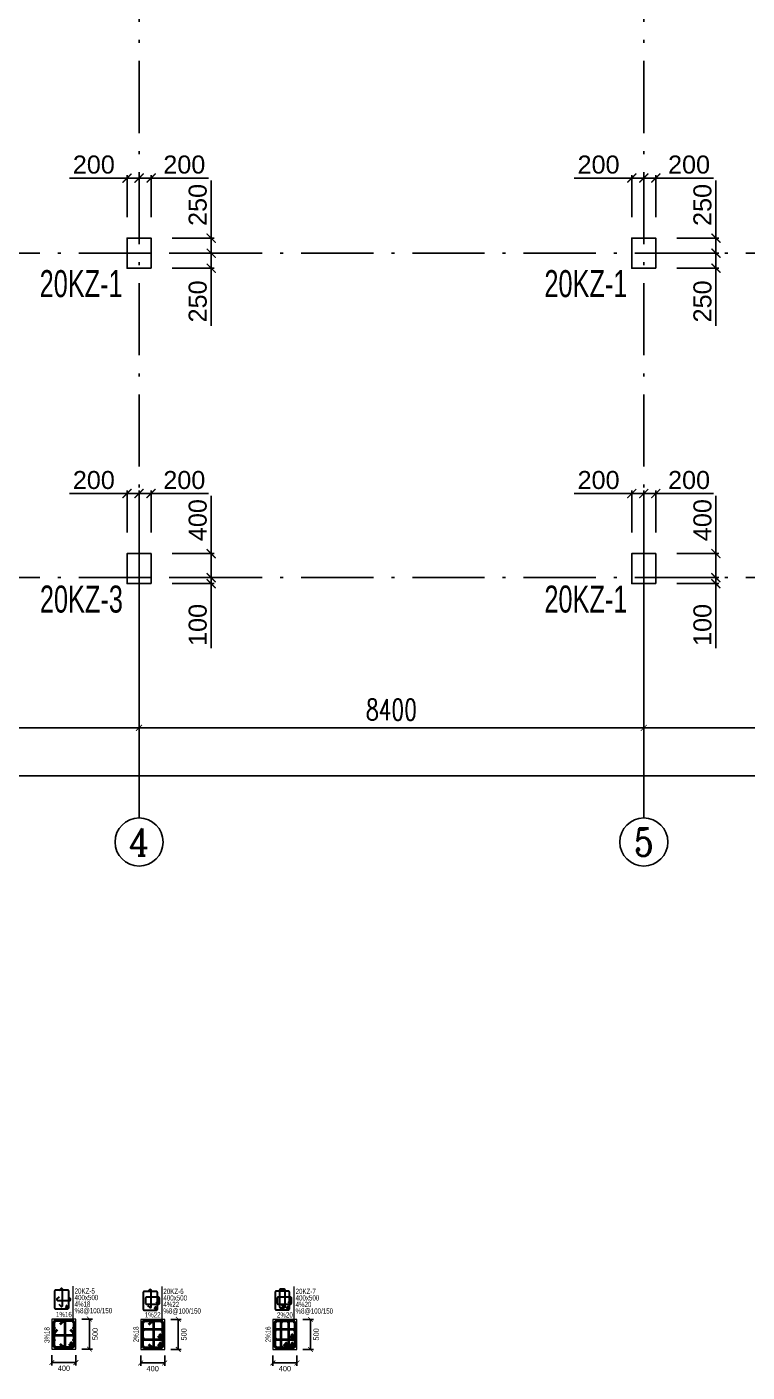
# Model space of a CAD drawing. Header units: millimetres. Extents: x -3831 to 465700, y 39900 to 106100.
# Drawn here: x 418133 to 430119, y 58378 to 80766 of the extents above; entities that cross this region are included whole.
import ezdxf
from ezdxf.enums import TextEntityAlignment as Align

# ---------------------------------------------------------------- set-up
doc = ezdxf.new("R2010")
doc.units = ezdxf.units.MM
doc.linetypes.add('线型2', pattern=[1850, 1200, -300, 50, -300])
for name, color, linetype in [('AXIS', 3, 'Continuous'), ('AXIS_TEXT', 7, 'Continuous'), ('column_dim', 90, 'Continuous'), ('column_xxxx', 60, 'Continuous'), ('DOTE', 10, '线型2'), ('master_dim_horizontal', 80, 'Continuous'), ('master_dim_vertical', 200, 'Continuous')]:
    doc.layers.add(name, color=color, linetype=linetype)
for name, color, linetype, lineweight in [('S_Cl', 2, 'Continuous', 25), ('S_ColumFocus', 2, 'Continuous', 9), ('S_ColumLocal', 7, 'Continuous', 9), ('S_PColumHoopBar', 14, 'Continuous', 35), ('S_PColumMainBar', 14, 'Continuous', 35), ('S_PColumSect', 2, 'Continuous', 15), ('StirrupFig_x', 30, 'Continuous', 30)]:
    doc.layers.add(name, color=color, linetype=linetype, lineweight=lineweight)
doc.styles.add('_TCH_AXIS', font='COMPLEX', dxfattribs={"bigfont": 'GBCBIG'})
doc.styles.add('_TCH_DIM_T3', font='SIMPLEX', dxfattribs={"width": 0.705882, "bigfont": 'GBCBIG'})
doc.styles.add('COMPLEX', font='COMPLEX')
doc.styles.get("Standard").update_dxf_attribs({"font": 'arial.ttf'})
doc.styles.add('xxxx', font='RIF.ttf')
doc.dimstyles.new('_TCH_ARCH&&100', dxfattribs={"dimtxt": 297.5, "dimasz": 100, "dimexe": 250, "dimexo": 300, "dimgap": 126.25, "dimtad": 1, "dimdec": 0, "dimzin": 0, "dimdsep": 46, "dimtxsty": '_TCH_DIM_T3', "dimblk": 'ARCHTICK', "dimcen": 0.09, "dimclrt": 7, "dimazin": 2, "dimtfac": 1, "dimtdec": 0, "dimtix": 1, "dimtmove": 2, "dimatfit": 3, "dimfxl": 100, "dimtolj": 1, "dimtzin": 0, "dimarcsym": 0})
doc.dimstyles.new('Annotative', dxfattribs={"dimtxt": 0.18, "dimasz": 0.18, "dimexe": 0.18, "dimexo": 0.0625, "dimgap": 0.09, "dimtad": 0, "dimtih": 1, "dimtoh": 1, "dimdec": 4, "dimzin": 0, "dimdsep": 46, "dimtxsty": 'Standard', "dimcen": 0.09, "dimadec": 0, "dimazin": 0, "dimtfac": 1, "dimtdec": 4, "dimtofl": 0, "dimtmove": 0, "dimatfit": 3, "dimfxl": 1, "dimtolj": 1, "dimtzin": 0, "dimarcsym": 0})
doc.dimstyles.new('ISO-25', dxfattribs={"dimtxt": 2.5, "dimasz": 2.5, "dimexe": 1.25, "dimexo": 0.625, "dimtad": 1, "dimtxsty": 'Standard', "dimcen": 2.5, "dimadec": 0, "dimazin": 0, "dimtfac": 1, "dimtmove": 0, "dimatfit": 3, "dimfxl": 1, "dimarcsym": 0})

# ---------------------------------------------------------------- blocks, each defined once
blk = doc.blocks.new('_ArchTick')
at = {"color": 0, "linetype": 'ByBlock', "const_width": 0.15}
blk.add_lwpolyline([(-0.5, -0.5), (0.5, 0.5)], dxfattribs=at)
blk = doc.blocks.new('*D881')
at = {"layer": 'Defpoints', "color": 0, "transparency": 16777216}
for p in [(418799, 59261), (419174, 59261), (418799, 58761)]:
    blk.add_point(p, dxfattribs=at)
at = {"layer": 'master_dim_vertical', "color": 0, "lineweight": -2, "transparency": 16777216}
for p, q in [((419049, 59261), (419224, 59261)), ((419174, 58761), (419174, 59261)), ((419049, 58761), (419224, 58761))]:
    blk.add_line(p, q, dxfattribs=at)
at = {"layer": 'master_dim_vertical', "color": 0, "lineweight": -2, "transparency": 16777216, "xscale": 80, "yscale": 80, "zscale": 80}
for p, rotation in [((419174, 59261), 90), ((419174, 58761), 270)]:
    blk.add_blockref('_ArchTick', p, dxfattribs=dict(at, rotation=rotation))
at = {"layer": 'master_dim_vertical', "color": 0, "transparency": 16777216, "insert": (419269, 59011), "char_height": 88, "attachment_point": 5, "rotation": 90}
blk.add_mtext('\\A1;500', dxfattribs=at)
blk = doc.blocks.new('*D882')
at = {"layer": 'Defpoints', "color": 0, "transparency": 16777216}
for p in [(418549, 58911), (418949, 58911), (418949, 58536)]:
    blk.add_point(p, dxfattribs=at)
at = {"layer": 'master_dim_horizontal', "color": 0, "lineweight": -2, "transparency": 16777216}
for p, q in [((418549, 58661), (418549, 58486)), ((418949, 58661), (418949, 58486)), ((418549, 58536), (418949, 58536))]:
    blk.add_line(p, q, dxfattribs=at)
at = {"layer": 'master_dim_horizontal', "color": 0, "lineweight": -2, "transparency": 16777216, "xscale": 80, "yscale": 80, "zscale": 80, "rotation": 180}
blk.add_blockref('_ArchTick', (418549, 58536), dxfattribs=at)
at = {"layer": 'master_dim_horizontal', "color": 0, "lineweight": -2, "transparency": 16777216, "xscale": 80, "yscale": 80, "zscale": 80}
blk.add_blockref('_ArchTick', (418949, 58536), dxfattribs=at)
at = {"layer": 'master_dim_horizontal', "color": 0, "transparency": 16777216, "insert": (418749, 58441), "char_height": 88, "attachment_point": 5}
blk.add_mtext('\\A1;400', dxfattribs=at)
blk = doc.blocks.new('*D883')
at = {"layer": 'Defpoints', "color": 0, "transparency": 16777216}
for p in [(420277, 59255), (420652, 59255), (420277, 58755)]:
    blk.add_point(p, dxfattribs=at)
at = {"layer": 'master_dim_vertical', "color": 0, "lineweight": -2, "transparency": 16777216}
for p, q in [((420527, 59255), (420702, 59255)), ((420652, 58755), (420652, 59255)), ((420527, 58755), (420702, 58755))]:
    blk.add_line(p, q, dxfattribs=at)
at = {"layer": 'master_dim_vertical', "color": 0, "lineweight": -2, "transparency": 16777216, "xscale": 80, "yscale": 80, "zscale": 80}
for p, rotation in [((420652, 59255), 90), ((420652, 58755), 270)]:
    blk.add_blockref('_ArchTick', p, dxfattribs=dict(at, rotation=rotation))
at = {"layer": 'master_dim_vertical', "color": 0, "transparency": 16777216, "insert": (420747, 59005), "char_height": 88, "attachment_point": 5, "rotation": 90}
blk.add_mtext('\\A1;500', dxfattribs=at)
blk = doc.blocks.new('*D884')
at = {"layer": 'Defpoints', "color": 0, "transparency": 16777216}
for p in [(420027, 58905), (420427, 58905), (420427, 58530)]:
    blk.add_point(p, dxfattribs=at)
at = {"layer": 'master_dim_horizontal', "color": 0, "lineweight": -2, "transparency": 16777216}
for p, q in [((420027, 58655), (420027, 58480)), ((420027, 58530), (420427, 58530)), ((420427, 58655), (420427, 58480))]:
    blk.add_line(p, q, dxfattribs=at)
at = {"layer": 'master_dim_horizontal', "color": 0, "lineweight": -2, "transparency": 16777216, "xscale": 80, "yscale": 80, "zscale": 80, "rotation": 180}
blk.add_blockref('_ArchTick', (420027, 58530), dxfattribs=at)
at = {"layer": 'master_dim_horizontal', "color": 0, "lineweight": -2, "transparency": 16777216, "xscale": 80, "yscale": 80, "zscale": 80}
blk.add_blockref('_ArchTick', (420427, 58530), dxfattribs=at)
at = {"layer": 'master_dim_horizontal', "color": 0, "transparency": 16777216, "insert": (420227, 58435), "char_height": 88, "attachment_point": 5}
blk.add_mtext('\\A1;400', dxfattribs=at)
blk = doc.blocks.new('*D885')
at = {"layer": 'Defpoints', "color": 0, "transparency": 16777216}
for p in [(422477, 59255), (422852, 59255), (422477, 58755)]:
    blk.add_point(p, dxfattribs=at)
at = {"layer": 'master_dim_vertical', "color": 0, "lineweight": -2, "transparency": 16777216}
for p, q in [((422727, 59255), (422902, 59255)), ((422852, 58755), (422852, 59255)), ((422727, 58755), (422902, 58755))]:
    blk.add_line(p, q, dxfattribs=at)
at = {"layer": 'master_dim_vertical', "color": 0, "lineweight": -2, "transparency": 16777216, "xscale": 80, "yscale": 80, "zscale": 80}
for p, rotation in [((422852, 59255), 90), ((422852, 58755), 270)]:
    blk.add_blockref('_ArchTick', p, dxfattribs=dict(at, rotation=rotation))
at = {"layer": 'master_dim_vertical', "color": 0, "transparency": 16777216, "insert": (422947, 59005), "char_height": 88, "attachment_point": 5, "rotation": 90}
blk.add_mtext('\\A1;500', dxfattribs=at)
blk = doc.blocks.new('*D886')
at = {"layer": 'Defpoints', "color": 0, "transparency": 16777216}
for p in [(422227, 58905), (422627, 58905), (422627, 58530)]:
    blk.add_point(p, dxfattribs=at)
at = {"layer": 'master_dim_horizontal', "color": 0, "lineweight": -2, "transparency": 16777216}
for p, q in [((422227, 58655), (422227, 58480)), ((422227, 58530), (422627, 58530)), ((422627, 58655), (422627, 58480))]:
    blk.add_line(p, q, dxfattribs=at)
at = {"layer": 'master_dim_horizontal', "color": 0, "lineweight": -2, "transparency": 16777216, "xscale": 80, "yscale": 80, "zscale": 80, "rotation": 180}
blk.add_blockref('_ArchTick', (422227, 58530), dxfattribs=at)
at = {"layer": 'master_dim_horizontal', "color": 0, "lineweight": -2, "transparency": 16777216, "xscale": 80, "yscale": 80, "zscale": 80}
blk.add_blockref('_ArchTick', (422627, 58530), dxfattribs=at)
at = {"layer": 'master_dim_horizontal', "color": 0, "transparency": 16777216, "insert": (422427, 58435), "char_height": 88, "attachment_point": 5}
blk.add_mtext('\\A1;400', dxfattribs=at)
blk = doc.blocks.new('*D480')
at = {"layer": 'AXIS', "color": 0, "lineweight": -2, "transparency": 16777216}
for p, q in [((411600, 71300), (411600, 68850)), ((420000, 71300), (420000, 68850)), ((411600, 69100), (420000, 69100))]:
    blk.add_line(p, q, dxfattribs=at)
at = {"layer": 'Defpoints', "color": 0, "transparency": 16777216}
for p in [(411600, 71600), (420000, 71600), (420000, 69100)]:
    blk.add_point(p, dxfattribs=at)
at = {"layer": 'AXIS', "color": 0, "lineweight": -2, "transparency": 16777216, "xscale": 100, "yscale": 100, "zscale": 100, "rotation": 180}
blk.add_blockref('_ArchTick', (411600, 69100), dxfattribs=at)
at = {"layer": 'AXIS', "color": 0, "lineweight": -2, "transparency": 16777216, "xscale": 100, "yscale": 100, "zscale": 100}
blk.add_blockref('_ArchTick', (420000, 69100), dxfattribs=at)
at = {"layer": 'AXIS', "color": 7, "transparency": 16777216, "insert": (415800, 69401.25), "char_height": 350, "attachment_point": 5, "style": '_TCH_DIM_T3'}
blk.add_mtext('\\A1;8400', dxfattribs=at)
blk = doc.blocks.new('*D481')
at = {"layer": 'AXIS', "color": 0, "lineweight": -2, "transparency": 16777216}
for p, q in [((420000, 71300), (420000, 68850)), ((428400, 71300), (428400, 68850)), ((420000, 69100), (428400, 69100))]:
    blk.add_line(p, q, dxfattribs=at)
at = {"layer": 'Defpoints', "color": 0, "transparency": 16777216}
for p in [(420000, 71600), (428400, 71600), (428400, 69100)]:
    blk.add_point(p, dxfattribs=at)
at = {"layer": 'AXIS', "color": 0, "lineweight": -2, "transparency": 16777216, "xscale": 100, "yscale": 100, "zscale": 100, "rotation": 180}
blk.add_blockref('_ArchTick', (420000, 69100), dxfattribs=at)
at = {"layer": 'AXIS', "color": 0, "lineweight": -2, "transparency": 16777216, "xscale": 100, "yscale": 100, "zscale": 100}
blk.add_blockref('_ArchTick', (428400, 69100), dxfattribs=at)
at = {"layer": 'AXIS', "color": 7, "transparency": 16777216, "insert": (424200, 69401.25), "char_height": 350, "attachment_point": 5, "style": '_TCH_DIM_T3'}
blk.add_mtext('\\A1;8400', dxfattribs=at)
blk = doc.blocks.new('*D482')
at = {"layer": 'AXIS', "color": 0, "lineweight": -2, "transparency": 16777216}
for p, q in [((428400, 71300), (428400, 68850)), ((434000, 71300), (434000, 68850)), ((428400, 69100), (434000, 69100))]:
    blk.add_line(p, q, dxfattribs=at)
at = {"layer": 'Defpoints', "color": 0, "transparency": 16777216}
for p in [(428400, 71600), (434000, 71600), (434000, 69100)]:
    blk.add_point(p, dxfattribs=at)
at = {"layer": 'AXIS', "color": 0, "lineweight": -2, "transparency": 16777216, "xscale": 100, "yscale": 100, "zscale": 100, "rotation": 180}
blk.add_blockref('_ArchTick', (428400, 69100), dxfattribs=at)
at = {"layer": 'AXIS', "color": 0, "lineweight": -2, "transparency": 16777216, "xscale": 100, "yscale": 100, "zscale": 100}
blk.add_blockref('_ArchTick', (434000, 69100), dxfattribs=at)
at = {"layer": 'AXIS', "color": 7, "transparency": 16777216, "insert": (431200, 69401.25), "char_height": 350, "attachment_point": 5, "style": '_TCH_DIM_T3'}
blk.add_mtext('\\A1;5600', dxfattribs=at)
blk = doc.blocks.new('*D490')
at = {"layer": 'AXIS', "color": 0, "lineweight": -2, "transparency": 16777216}
for p, q in [((411600, 71300), (411600, 68050)), ((460900, 71300), (460900, 68050)), ((411600, 68300), (460900, 68300))]:
    blk.add_line(p, q, dxfattribs=at)
at = {"layer": 'Defpoints', "color": 0, "transparency": 16777216}
for p in [(411600, 71600), (460900, 71600), (460900, 68300)]:
    blk.add_point(p, dxfattribs=at)
at = {"layer": 'AXIS', "color": 0, "lineweight": -2, "transparency": 16777216, "xscale": 100, "yscale": 100, "zscale": 100, "rotation": 180}
blk.add_blockref('_ArchTick', (411600, 68300), dxfattribs=at)
at = {"layer": 'AXIS', "color": 0, "lineweight": -2, "transparency": 16777216, "xscale": 100, "yscale": 100, "zscale": 100}
blk.add_blockref('_ArchTick', (460900, 68300), dxfattribs=at)
at = {"layer": 'AXIS', "color": 7, "transparency": 16777216, "insert": (436250, 68601.25), "char_height": 350, "attachment_point": 5, "style": '_TCH_DIM_T3'}
blk.add_mtext('\\A1;49300', dxfattribs=at)
blk = doc.blocks.new('_AXISO')
blk.add_circle((0, 0), 0.5)
at = {"layer": 'AXIS_TEXT', "style": 'COMPLEX', "width": 1.041667}
blk.add_attdef('A', text='', height=0.56, dxfattribs=at).set_placement((-0.25, -0.28), (0.25, -0.28), align=Align.FIT)
blk = doc.blocks.new('*D2256')
at = {"layer": 'column_dim', "color": 0, "lineweight": -2, "transparency": 16777216}
for p, q in [((428950, 77000), (429650, 77000)), ((429600, 77000), (429600, 76750)), ((428950, 76750), (429650, 76750)), ((429600, 76750), (429600, 75793))]:
    blk.add_line(p, q, dxfattribs=at)
at = {"layer": 'Defpoints', "color": 0, "transparency": 16777216}
for p in [(428600, 77000), (429600, 77000), (428600, 76750)]:
    blk.add_point(p, dxfattribs=at)
at = {"layer": 'column_dim', "color": 0, "lineweight": -2, "transparency": 16777216, "xscale": 150, "yscale": 150, "zscale": 150}
for p, rotation in [((429600, 77000), 90), ((429600, 76750), 270)]:
    blk.add_blockref('_ArchTick', p, dxfattribs=dict(at, rotation=rotation))
at = {"layer": 'column_dim', "color": 7, "transparency": 16777216, "insert": (429377, 76197), "char_height": 300, "attachment_point": 5, "rotation": 90}
blk.add_mtext('250', dxfattribs=at)
blk = doc.blocks.new('*D2257')
at = {"layer": 'column_dim', "color": 0, "lineweight": -2, "transparency": 16777216}
for p, q in [((429600, 77250), (429600, 78207)), ((428950, 77250), (429650, 77250)), ((429600, 77000), (429600, 77250)), ((428950, 77000), (429650, 77000))]:
    blk.add_line(p, q, dxfattribs=at)
at = {"layer": 'Defpoints', "color": 0, "transparency": 16777216}
for p in [(428600, 77250), (428600, 77000), (429600, 77000)]:
    blk.add_point(p, dxfattribs=at)
at = {"layer": 'column_dim', "color": 0, "lineweight": -2, "transparency": 16777216, "xscale": 150, "yscale": 150, "zscale": 150}
for p, rotation in [((429600, 77250), 90), ((429600, 77000), 270)]:
    blk.add_blockref('_ArchTick', p, dxfattribs=dict(at, rotation=rotation))
at = {"layer": 'column_dim', "color": 7, "transparency": 16777216, "insert": (429377, 77803), "char_height": 300, "attachment_point": 5, "rotation": 90}
blk.add_mtext('250', dxfattribs=at)
blk = doc.blocks.new('*D2258')
at = {"layer": 'column_dim', "color": 0, "lineweight": -2, "transparency": 16777216}
for p, q in [((428400, 77600), (428400, 78300)), ((428400, 78250), (428600, 78250)), ((428600, 77600), (428600, 78300)), ((428600, 78250), (429557, 78250))]:
    blk.add_line(p, q, dxfattribs=at)
at = {"layer": 'Defpoints', "color": 0, "transparency": 16777216}
for p in [(428400, 78250), (428400, 77250), (428600, 77250)]:
    blk.add_point(p, dxfattribs=at)
at = {"layer": 'column_dim', "color": 0, "lineweight": -2, "transparency": 16777216, "xscale": 150, "yscale": 150, "zscale": 150, "rotation": 180}
blk.add_blockref('_ArchTick', (428400, 78250), dxfattribs=at)
at = {"layer": 'column_dim', "color": 0, "lineweight": -2, "transparency": 16777216, "xscale": 150, "yscale": 150, "zscale": 150}
blk.add_blockref('_ArchTick', (428600, 78250), dxfattribs=at)
at = {"layer": 'column_dim', "color": 7, "transparency": 16777216, "insert": (429153, 78473), "char_height": 300, "attachment_point": 5}
blk.add_mtext('200', dxfattribs=at)
blk = doc.blocks.new('*D2259')
at = {"layer": 'column_dim', "color": 0, "lineweight": -2, "transparency": 16777216}
for p, q in [((428200, 78250), (427243, 78250)), ((428200, 77600), (428200, 78300)), ((428400, 78250), (428200, 78250)), ((428400, 77600), (428400, 78300))]:
    blk.add_line(p, q, dxfattribs=at)
at = {"layer": 'Defpoints', "color": 0, "transparency": 16777216}
for p in [(428400, 78250), (428200, 77250), (428400, 77250)]:
    blk.add_point(p, dxfattribs=at)
at = {"layer": 'column_dim', "color": 0, "lineweight": -2, "transparency": 16777216, "xscale": 150, "yscale": 150, "zscale": 150, "rotation": 180}
blk.add_blockref('_ArchTick', (428200, 78250), dxfattribs=at)
at = {"layer": 'column_dim', "color": 0, "lineweight": -2, "transparency": 16777216, "xscale": 150, "yscale": 150, "zscale": 150}
blk.add_blockref('_ArchTick', (428400, 78250), dxfattribs=at)
at = {"layer": 'column_dim', "color": 7, "transparency": 16777216, "insert": (427647, 78473), "char_height": 300, "attachment_point": 5}
blk.add_mtext('200', dxfattribs=at)
blk = doc.blocks.new('*D2260')
at = {"layer": 'column_dim', "color": 0, "lineweight": -2, "transparency": 16777216}
for p, q in [((429600, 71600), (429600, 71750)), ((428950, 71600), (429650, 71600)), ((428950, 71500), (429650, 71500)), ((429600, 71600), (429600, 71500)), ((429600, 71500), (429600, 70426))]:
    blk.add_line(p, q, dxfattribs=at)
at = {"layer": 'Defpoints', "color": 0, "transparency": 16777216}
for p in [(428600, 71600), (428600, 71500), (429600, 71600)]:
    blk.add_point(p, dxfattribs=at)
at = {"layer": 'column_dim', "color": 0, "lineweight": -2, "transparency": 16777216, "xscale": 150, "yscale": 150, "zscale": 150}
for p, rotation in [((429600, 71600), 270), ((429600, 71500), 90)]:
    blk.add_blockref('_ArchTick', p, dxfattribs=dict(at, rotation=rotation))
at = {"layer": 'column_dim', "color": 7, "transparency": 16777216, "insert": (429377, 70813), "char_height": 300, "attachment_point": 5, "rotation": 90}
blk.add_mtext('100', dxfattribs=at)
blk = doc.blocks.new('*D2261')
at = {"layer": 'column_dim', "color": 0, "lineweight": -2, "transparency": 16777216}
for p, q in [((429600, 72000), (429600, 72964)), ((428950, 72000), (429650, 72000)), ((429600, 71600), (429600, 72000)), ((428950, 71600), (429650, 71600))]:
    blk.add_line(p, q, dxfattribs=at)
at = {"layer": 'Defpoints', "color": 0, "transparency": 16777216}
for p in [(428600, 72000), (428600, 71600), (429600, 71600)]:
    blk.add_point(p, dxfattribs=at)
at = {"layer": 'column_dim', "color": 0, "lineweight": -2, "transparency": 16777216, "xscale": 150, "yscale": 150, "zscale": 150}
for p, rotation in [((429600, 72000), 90), ((429600, 71600), 270)]:
    blk.add_blockref('_ArchTick', p, dxfattribs=dict(at, rotation=rotation))
at = {"layer": 'column_dim', "color": 7, "transparency": 16777216, "insert": (429377, 72557), "char_height": 300, "attachment_point": 5, "rotation": 90}
blk.add_mtext('400', dxfattribs=at)
blk = doc.blocks.new('*D2262')
at = {"layer": 'column_dim', "color": 0, "lineweight": -2, "transparency": 16777216}
for p, q in [((428400, 72350), (428400, 73050)), ((428400, 73000), (428600, 73000)), ((428600, 72350), (428600, 73050)), ((428600, 73000), (429557, 73000))]:
    blk.add_line(p, q, dxfattribs=at)
at = {"layer": 'Defpoints', "color": 0, "transparency": 16777216}
for p in [(428400, 73000), (428400, 72000), (428600, 72000)]:
    blk.add_point(p, dxfattribs=at)
at = {"layer": 'column_dim', "color": 0, "lineweight": -2, "transparency": 16777216, "xscale": 150, "yscale": 150, "zscale": 150, "rotation": 180}
blk.add_blockref('_ArchTick', (428400, 73000), dxfattribs=at)
at = {"layer": 'column_dim', "color": 0, "lineweight": -2, "transparency": 16777216, "xscale": 150, "yscale": 150, "zscale": 150}
blk.add_blockref('_ArchTick', (428600, 73000), dxfattribs=at)
at = {"layer": 'column_dim', "color": 7, "transparency": 16777216, "insert": (429153, 73223), "char_height": 300, "attachment_point": 5}
blk.add_mtext('200', dxfattribs=at)
blk = doc.blocks.new('*D2263')
at = {"layer": 'column_dim', "color": 0, "lineweight": -2, "transparency": 16777216}
for p, q in [((428200, 73000), (427243, 73000)), ((428200, 72350), (428200, 73050)), ((428400, 73000), (428200, 73000)), ((428400, 72350), (428400, 73050))]:
    blk.add_line(p, q, dxfattribs=at)
at = {"layer": 'Defpoints', "color": 0, "transparency": 16777216}
for p in [(428400, 73000), (428200, 72000), (428400, 72000)]:
    blk.add_point(p, dxfattribs=at)
at = {"layer": 'column_dim', "color": 0, "lineweight": -2, "transparency": 16777216, "xscale": 150, "yscale": 150, "zscale": 150, "rotation": 180}
blk.add_blockref('_ArchTick', (428200, 73000), dxfattribs=at)
at = {"layer": 'column_dim', "color": 0, "lineweight": -2, "transparency": 16777216, "xscale": 150, "yscale": 150, "zscale": 150}
blk.add_blockref('_ArchTick', (428400, 73000), dxfattribs=at)
at = {"layer": 'column_dim', "color": 7, "transparency": 16777216, "insert": (427647, 73223), "char_height": 300, "attachment_point": 5}
blk.add_mtext('200', dxfattribs=at)
blk = doc.blocks.new('*D2280')
at = {"layer": 'column_dim', "color": 0, "lineweight": -2, "transparency": 16777216}
for p, q in [((420550, 77000), (421250, 77000)), ((421200, 77000), (421200, 76750)), ((420550, 76750), (421250, 76750)), ((421200, 76750), (421200, 75793))]:
    blk.add_line(p, q, dxfattribs=at)
at = {"layer": 'Defpoints', "color": 0, "transparency": 16777216}
for p in [(420200, 77000), (421200, 77000), (420200, 76750)]:
    blk.add_point(p, dxfattribs=at)
at = {"layer": 'column_dim', "color": 0, "lineweight": -2, "transparency": 16777216, "xscale": 150, "yscale": 150, "zscale": 150}
for p, rotation in [((421200, 77000), 90), ((421200, 76750), 270)]:
    blk.add_blockref('_ArchTick', p, dxfattribs=dict(at, rotation=rotation))
at = {"layer": 'column_dim', "color": 7, "transparency": 16777216, "insert": (420977, 76197), "char_height": 300, "attachment_point": 5, "rotation": 90}
blk.add_mtext('250', dxfattribs=at)
blk = doc.blocks.new('*D2281')
at = {"layer": 'column_dim', "color": 0, "lineweight": -2, "transparency": 16777216}
for p, q in [((421200, 77250), (421200, 78207)), ((420550, 77250), (421250, 77250)), ((421200, 77000), (421200, 77250)), ((420550, 77000), (421250, 77000))]:
    blk.add_line(p, q, dxfattribs=at)
at = {"layer": 'Defpoints', "color": 0, "transparency": 16777216}
for p in [(420200, 77250), (420200, 77000), (421200, 77000)]:
    blk.add_point(p, dxfattribs=at)
at = {"layer": 'column_dim', "color": 0, "lineweight": -2, "transparency": 16777216, "xscale": 150, "yscale": 150, "zscale": 150}
for p, rotation in [((421200, 77250), 90), ((421200, 77000), 270)]:
    blk.add_blockref('_ArchTick', p, dxfattribs=dict(at, rotation=rotation))
at = {"layer": 'column_dim', "color": 7, "transparency": 16777216, "insert": (420977, 77803), "char_height": 300, "attachment_point": 5, "rotation": 90}
blk.add_mtext('250', dxfattribs=at)
blk = doc.blocks.new('*D2282')
at = {"layer": 'column_dim', "color": 0, "lineweight": -2, "transparency": 16777216}
for p, q in [((420000, 77600), (420000, 78300)), ((420000, 78250), (420200, 78250)), ((420200, 77600), (420200, 78300)), ((420200, 78250), (421157, 78250))]:
    blk.add_line(p, q, dxfattribs=at)
at = {"layer": 'Defpoints', "color": 0, "transparency": 16777216}
for p in [(420000, 78250), (420000, 77250), (420200, 77250)]:
    blk.add_point(p, dxfattribs=at)
at = {"layer": 'column_dim', "color": 0, "lineweight": -2, "transparency": 16777216, "xscale": 150, "yscale": 150, "zscale": 150, "rotation": 180}
blk.add_blockref('_ArchTick', (420000, 78250), dxfattribs=at)
at = {"layer": 'column_dim', "color": 0, "lineweight": -2, "transparency": 16777216, "xscale": 150, "yscale": 150, "zscale": 150}
blk.add_blockref('_ArchTick', (420200, 78250), dxfattribs=at)
at = {"layer": 'column_dim', "color": 7, "transparency": 16777216, "insert": (420753, 78473), "char_height": 300, "attachment_point": 5}
blk.add_mtext('200', dxfattribs=at)
blk = doc.blocks.new('*D2283')
at = {"layer": 'column_dim', "color": 0, "lineweight": -2, "transparency": 16777216}
for p, q in [((419800, 78250), (418843, 78250)), ((419800, 77600), (419800, 78300)), ((420000, 78250), (419800, 78250)), ((420000, 77600), (420000, 78300))]:
    blk.add_line(p, q, dxfattribs=at)
at = {"layer": 'Defpoints', "color": 0, "transparency": 16777216}
for p in [(420000, 78250), (419800, 77250), (420000, 77250)]:
    blk.add_point(p, dxfattribs=at)
at = {"layer": 'column_dim', "color": 0, "lineweight": -2, "transparency": 16777216, "xscale": 150, "yscale": 150, "zscale": 150, "rotation": 180}
blk.add_blockref('_ArchTick', (419800, 78250), dxfattribs=at)
at = {"layer": 'column_dim', "color": 0, "lineweight": -2, "transparency": 16777216, "xscale": 150, "yscale": 150, "zscale": 150}
blk.add_blockref('_ArchTick', (420000, 78250), dxfattribs=at)
at = {"layer": 'column_dim', "color": 7, "transparency": 16777216, "insert": (419247, 78473), "char_height": 300, "attachment_point": 5}
blk.add_mtext('200', dxfattribs=at)
blk = doc.blocks.new('*D2284')
at = {"layer": 'column_dim', "color": 0, "lineweight": -2, "transparency": 16777216}
for p, q in [((421200, 71600), (421200, 71750)), ((420550, 71600), (421250, 71600)), ((420550, 71500), (421250, 71500)), ((421200, 71600), (421200, 71500)), ((421200, 71500), (421200, 70426))]:
    blk.add_line(p, q, dxfattribs=at)
at = {"layer": 'Defpoints', "color": 0, "transparency": 16777216}
for p in [(420200, 71600), (420200, 71500), (421200, 71600)]:
    blk.add_point(p, dxfattribs=at)
at = {"layer": 'column_dim', "color": 0, "lineweight": -2, "transparency": 16777216, "xscale": 150, "yscale": 150, "zscale": 150}
for p, rotation in [((421200, 71600), 270), ((421200, 71500), 90)]:
    blk.add_blockref('_ArchTick', p, dxfattribs=dict(at, rotation=rotation))
at = {"layer": 'column_dim', "color": 7, "transparency": 16777216, "insert": (420977, 70813), "char_height": 300, "attachment_point": 5, "rotation": 90}
blk.add_mtext('100', dxfattribs=at)
blk = doc.blocks.new('*D2285')
at = {"layer": 'column_dim', "color": 0, "lineweight": -2, "transparency": 16777216}
for p, q in [((421200, 72000), (421200, 72964)), ((420550, 72000), (421250, 72000)), ((421200, 71600), (421200, 72000)), ((420550, 71600), (421250, 71600))]:
    blk.add_line(p, q, dxfattribs=at)
at = {"layer": 'Defpoints', "color": 0, "transparency": 16777216}
for p in [(420200, 72000), (420200, 71600), (421200, 71600)]:
    blk.add_point(p, dxfattribs=at)
at = {"layer": 'column_dim', "color": 0, "lineweight": -2, "transparency": 16777216, "xscale": 150, "yscale": 150, "zscale": 150}
for p, rotation in [((421200, 72000), 90), ((421200, 71600), 270)]:
    blk.add_blockref('_ArchTick', p, dxfattribs=dict(at, rotation=rotation))
at = {"layer": 'column_dim', "color": 7, "transparency": 16777216, "insert": (420977, 72557), "char_height": 300, "attachment_point": 5, "rotation": 90}
blk.add_mtext('400', dxfattribs=at)
blk = doc.blocks.new('*D2286')
at = {"layer": 'column_dim', "color": 0, "lineweight": -2, "transparency": 16777216}
for p, q in [((420000, 72350), (420000, 73050)), ((420000, 73000), (420200, 73000)), ((420200, 72350), (420200, 73050)), ((420200, 73000), (421157, 73000))]:
    blk.add_line(p, q, dxfattribs=at)
at = {"layer": 'Defpoints', "color": 0, "transparency": 16777216}
for p in [(420000, 73000), (420000, 72000), (420200, 72000)]:
    blk.add_point(p, dxfattribs=at)
at = {"layer": 'column_dim', "color": 0, "lineweight": -2, "transparency": 16777216, "xscale": 150, "yscale": 150, "zscale": 150, "rotation": 180}
blk.add_blockref('_ArchTick', (420000, 73000), dxfattribs=at)
at = {"layer": 'column_dim', "color": 0, "lineweight": -2, "transparency": 16777216, "xscale": 150, "yscale": 150, "zscale": 150}
blk.add_blockref('_ArchTick', (420200, 73000), dxfattribs=at)
at = {"layer": 'column_dim', "color": 7, "transparency": 16777216, "insert": (420753, 73223), "char_height": 300, "attachment_point": 5}
blk.add_mtext('200', dxfattribs=at)
blk = doc.blocks.new('*D2287')
at = {"layer": 'column_dim', "color": 0, "lineweight": -2, "transparency": 16777216}
for p, q in [((419800, 73000), (418843, 73000)), ((419800, 72350), (419800, 73050)), ((420000, 73000), (419800, 73000)), ((420000, 72350), (420000, 73050))]:
    blk.add_line(p, q, dxfattribs=at)
at = {"layer": 'Defpoints', "color": 0, "transparency": 16777216}
for p in [(420000, 73000), (419800, 72000), (420000, 72000)]:
    blk.add_point(p, dxfattribs=at)
at = {"layer": 'column_dim', "color": 0, "lineweight": -2, "transparency": 16777216, "xscale": 150, "yscale": 150, "zscale": 150, "rotation": 180}
blk.add_blockref('_ArchTick', (419800, 73000), dxfattribs=at)
at = {"layer": 'column_dim', "color": 0, "lineweight": -2, "transparency": 16777216, "xscale": 150, "yscale": 150, "zscale": 150}
blk.add_blockref('_ArchTick', (420000, 73000), dxfattribs=at)
at = {"layer": 'column_dim', "color": 7, "transparency": 16777216, "insert": (419247, 73223), "char_height": 300, "attachment_point": 5}
blk.add_mtext('200', dxfattribs=at)

msp = doc.modelspace()

# ---------------------------------------------------------------- linework, layer by layer
at = {"layer": 'AXIS'}
for p, q in [((420000, 71600), (420000, 67600)), ((428400, 71600), (428400, 67600))]:
    msp.add_line(p, q, dxfattribs=at)
at = {"layer": 'DOTE'}
for p, q in [((420000, 71600), (420000, 101300)), ((428400, 71600), (428400, 101300)), ((411600, 77000), (460900, 77000)), ((411600, 71600), (460900, 71600))]:
    msp.add_line(p, q, dxfattribs=at)
at = {"layer": 'S_Cl'}
for points in [[(420200, 76750), (420200, 77250), (419800, 77250), (419800, 76750)], [(428600, 76750), (428600, 77250), (428200, 77250), (428200, 76750)], [(420200, 71500), (420200, 72000), (419800, 72000), (419800, 71500)], [(428600, 71500), (428600, 72000), (428200, 72000), (428200, 71500)]]:
    msp.add_lwpolyline(points, close=True, dxfattribs=at)
at = {"layer": 'S_ColumFocus'}
for p, q in [((418905.49259, 59261.20844), (418905.49259, 59806.80843)), ((420383.02723, 59255.26452), (420383.02723, 59800.86451)), ((422583.02723, 59255.26452), (422583.02723, 59800.86451))]:
    msp.add_line(p, q, dxfattribs=at)
at = {"layer": 'S_PColumHoopBar'}
for points in [[(418832.06778, 58850.0993), (418885.10001, 58797.06628, 0.3224274208), (418919.24259, 58811.20843), (418919.24259, 59211.20843, 0.2042195711), (418899.24259, 59231.20843), (418599.24259, 59231.20843, 0.2042196195), (418579.24259, 59211.20843), (418579.24259, 58811.20843, 0.2042195711), (418599.24259, 58791.20843), (418899.24259, 58791.20843, 0.3224293012), (418913.38517, 58825.35058), (418860.35196, 58878.38357)], [(418682.06778, 58850.0993), (418735.10001, 58797.06628, 0.3224274208), (418769.24259, 58811.20843), (418769.24259, 59211.20843, 0.3224274683), (418735.10001, 59225.35056), (418682.06778, 59172.31754)], [(420309.60145, 58844.15537), (420362.63465, 58791.12235, 0.3224274208), (420396.77723, 58805.26451), (420396.77723, 59205.26451, 0.2042195711), (420376.77723, 59225.26451), (420076.77723, 59225.26451, 0.2042196195), (420056.77723, 59205.26451), (420056.77723, 58805.26451, 0.2042195711), (420076.77723, 58785.26451), (420376.77723, 58785.26451, 0.3224293012), (420390.91981, 58819.40666), (420337.8866, 58872.43965)], [(420159.60145, 58844.15537), (420212.63465, 58791.12235, 0.3224274208), (420246.77723, 58805.26451), (420246.77723, 59205.26451, 0.3224274683), (420212.63465, 59219.40664), (420159.60145, 59166.37362)], [(422509.60145, 58844.15537), (422562.63465, 58791.12235, 0.3224274208), (422596.77723, 58805.26451), (422596.77723, 59205.26451, 0.2042195711), (422576.77723, 59225.26451), (422276.77723, 59225.26451, 0.2042196195), (422256.77723, 59205.26451), (422256.77723, 58805.26451, 0.2042195711), (422276.77723, 58785.26451), (422576.77723, 58785.26451, 0.3224293012), (422590.91981, 58819.40666), (422537.8866, 58872.43965)], [(422406.26942, 58844.15537), (422459.30262, 58791.12235, 0.3224420961), (422493.44324, 58805.26451), (422493.44324, 59205.26451, 0.2042196195), (422473.44324, 59225.26451), (422380.11121, 59225.26451, 0.2042195711), (422360.11121, 59205.26451), (422360.11121, 58805.26451, 0.2042195711), (422380.11121, 58785.26451), (422473.44324, 58785.26451, 0.3224293012), (422487.58582, 58819.40666), (422434.55262, 58872.43965)], [(418638.13321, 59078.38357), (418585.10001, 59025.35056, 0.3224294159), (418599.24259, 58991.20843), (418899.24259, 58991.20843, 0.3224294159), (418913.38517, 59025.35056), (418860.35196, 59078.38357)], [(420309.60145, 58980.15537), (420362.63465, 58927.12235, 0.3224274208), (420396.77723, 58941.26451), (420396.77723, 59069.26451, 0.2042196195), (420376.77723, 59089.26451), (420076.77723, 59089.26451, 0.2042196195), (420056.77723, 59069.26451), (420056.77723, 58941.26451, 0.2042195387), (420076.77723, 58921.26451), (420376.77723, 58921.26451, 0.3224294159), (420390.91981, 58955.40664), (420337.8866, 59008.43965)], [(422509.60145, 58980.82205), (422562.63465, 58927.78904, 0.3224274208), (422596.77723, 58941.93119), (422596.77723, 59068.59785, 0.2042196195), (422576.77723, 59088.59785), (422276.77723, 59088.59785, 0.2042196195), (422256.77723, 59068.59785), (422256.77723, 58941.93116, 0.2042196902), (422276.77723, 58921.93119), (422576.77723, 58921.93119, 0.3224295305), (422590.91981, 58956.07331), (422537.8866, 59009.10632)]]:
    msp.add_lwpolyline(points, format="xyb", dxfattribs=at)
at = {"layer": 'S_PColumMainBar', "linetype": 'Continuous', "const_width": 17.5}
for points in [[(418607.49259, 59211.70843, 1), (418589.99259, 59211.70843, 1)], [(418607.49259, 59111.45841, 1), (418589.99259, 59111.45841, 1)], [(418757.99259, 59211.70843, 1), (418740.49259, 59211.70843, 1)], [(418908.49259, 59211.70843, 1), (418890.99259, 59211.70843, 1)], [(418908.49259, 59111.45843, 1), (418890.99259, 59111.45843, 1)], [(420085.02723, 59205.76451, 1), (420067.52723, 59205.76451, 1)], [(420235.52723, 59205.76451, 1), (420218.02723, 59205.76451, 1)], [(420386.02723, 59205.76451, 1), (420368.52723, 59205.76451, 1)], [(422285.02723, 59205.76451, 1), (422267.52723, 59205.76451, 1)], [(422385.36121, 59205.76451, 1), (422367.86121, 59205.76451, 1)], [(422485.69324, 59205.76451, 1), (422468.19324, 59205.76451, 1)], [(422586.02723, 59205.76451, 1), (422568.52723, 59205.76451, 1)], [(418607.49259, 59011.20841, 1), (418589.99259, 59011.20841, 1)], [(418607.49259, 58910.95843, 1), (418589.99259, 58910.95843, 1)], [(418908.49259, 59011.20843, 1), (418890.99259, 59011.20843, 1)], [(418908.49259, 58910.95843, 1), (418890.99259, 58910.95843, 1)], [(420085.02723, 59072.09783, 1), (420067.52723, 59072.09783, 1)], [(420085.02723, 58938.43116, 1), (420067.52723, 58938.43116, 1)], [(420386.02723, 59072.09785, 1), (420368.52723, 59072.09785, 1)], [(420386.02723, 58938.43119, 1), (420368.52723, 58938.43119, 1)], [(422285.02723, 59072.09783, 1), (422267.52723, 59072.09783, 1)], [(422285.02723, 58938.43116, 1), (422267.52723, 58938.43116, 1)], [(422586.02723, 59072.09785, 1), (422568.52723, 59072.09785, 1)], [(422586.02723, 58938.43119, 1), (422568.52723, 58938.43119, 1)], [(418607.49259, 58810.70843, 1), (418589.99259, 58810.70843, 1)], [(418757.99259, 58810.70843, 1), (418740.49259, 58810.70843, 1)], [(418908.49259, 58810.70843, 1), (418890.99259, 58810.70843, 1)], [(420085.02723, 58804.76451, 1), (420067.52723, 58804.76451, 1)], [(420235.52723, 58804.76451, 1), (420218.02723, 58804.76451, 1)], [(420386.02723, 58804.76451, 1), (420368.52723, 58804.76451, 1)], [(422285.02723, 58804.76451, 1), (422267.52723, 58804.76451, 1)], [(422385.36121, 58804.76451, 1), (422367.86121, 58804.76451, 1)], [(422485.69324, 58804.76451, 1), (422468.19324, 58804.76451, 1)], [(422586.02723, 58804.76451, 1), (422568.52723, 58804.76451, 1)]]:
    msp.add_lwpolyline(points, format="xyb", close=True, dxfattribs=at)
at = {"layer": 'S_PColumSect', "linetype": 'Continuous'}
for points in [[(418549.24259, 58761.20843), (418949.24259, 58761.20843), (418949.24259, 59261.20844), (418549.24259, 59261.20843)], [(420026.77723, 58755.26451), (420426.77723, 58755.26451), (420426.77723, 59255.26452), (420026.77723, 59255.26451)], [(422226.77723, 58755.26451), (422626.77723, 58755.26451), (422626.77723, 59255.26452), (422226.77723, 59255.26451)]]:
    msp.add_lwpolyline(points, close=True, dxfattribs=at)
at = {"layer": 'StirrupFig_x'}
for points in [[(418769.12163, 59471.87451), (418806.24419, 59434.7514, 0.3224274208), (418830.14399, 59444.65091), (418830.14399, 59724.65091, 0.2042195711), (418816.14399, 59738.65091), (418606.14399, 59738.65091, 0.2042196195), (418592.14399, 59724.65091), (418592.14399, 59444.65091, 0.2042195711), (418606.14399, 59430.65091), (418816.14399, 59430.65091, 0.3224293012), (418826.04379, 59454.55041), (418788.92055, 59491.6735)], [(418668.36743, 59631.6735), (418631.24419, 59594.5504, 0.3224294159), (418641.14399, 59570.65091), (418851.14399, 59570.65091, 0.3224294159), (418861.04379, 59594.5504), (418823.92055, 59631.6735)], [(418664.12163, 59506.87451), (418701.24419, 59469.7514, 0.3224274208), (418725.14399, 59479.65091), (418725.14399, 59759.65091, 0.3224274683), (418701.24419, 59769.5504), (418664.12163, 59732.42729)], [(420246.65558, 59452.10944), (420283.77883, 59414.98637, 0.3224276107), (420307.67863, 59424.88583), (420307.67863, 59704.88583, 0.2042195711), (420293.67863, 59718.88583), (420083.67863, 59718.88583, 0.2042196195), (420069.67863, 59704.88583), (420069.67863, 59424.88583, 0.2042195711), (420083.67863, 59410.88583), (420293.67863, 59410.88583, 0.3224297598), (420303.57844, 59434.7853), (420266.45519, 59471.90837)], [(420281.65558, 59547.77617), (420318.77883, 59510.65292, 0.3224268509), (420342.67863, 59520.55256), (420342.67863, 59609.21911, 0.2042196195), (420328.67863, 59623.21911), (420118.67863, 59623.21911, 0.2042196195), (420104.67863, 59609.21911), (420104.67863, 59520.55256, 0.2042195387), (420118.67863, 59506.55256), (420328.67863, 59506.55256, 0.3224297598), (420338.57844, 59530.45202), (420301.45519, 59567.57509)], [(420141.65558, 59487.10944), (420178.77883, 59449.98637, 0.3224276107), (420202.67863, 59459.88583), (420202.67863, 59739.88583, 0.3224276107), (420178.77883, 59749.7853), (420141.65558, 59712.66223)], [(422442.80681, 59455.581), (422479.93005, 59418.45793, 0.3224312795), (422503.82951, 59428.3574), (422503.82951, 59708.3574, 0.2042195711), (422489.82951, 59722.3574), (422279.82951, 59722.3574, 0.2042196195), (422265.82951, 59708.3574), (422265.82951, 59428.3574, 0.2042195711), (422279.82951, 59414.3574), (422489.82951, 59414.3574, 0.3224312795), (422499.72898, 59438.25686), (422462.60608, 59475.37993)], [(422477.80681, 59551.71428), (422514.93005, 59514.59121, 0.3224312795), (422538.82951, 59524.49067), (422538.82951, 59612.22412, 0.2042196195), (422524.82951, 59626.22412), (422314.82951, 59626.22412, 0.2042196195), (422300.82951, 59612.22412), (422300.82951, 59524.49067, 0.2042195387), (422314.82951, 59510.49067), (422524.82951, 59510.49067, 0.3224294451), (422534.72898, 59534.39031), (422497.60574, 59571.51338)], [(422370.00681, 59490.581), (422407.13005, 59453.45793, 0.3224312795), (422431.02951, 59463.3574), (422431.02951, 59743.3574, 0.2042196195), (422417.02951, 59757.3574), (422352.62951, 59757.3574, 0.2042195711), (422338.62951, 59743.3574), (422338.62951, 59463.3574, 0.2042195711), (422352.62951, 59449.3574), (422417.02951, 59449.3574, 0.3224312795), (422426.92898, 59473.25686), (422389.80574, 59510.37993)]]:
    msp.add_lwpolyline(points, format="xyb", dxfattribs=at)

# ---------------------------------------------------------------- block references
at = {"layer": 'AXIS'}
ref = msp.add_blockref('_AXISO', (420000, 67200), dxfattribs=dict(at, xscale=800, yscale=800, zscale=800))
ref.add_attrib('A', '4', dxfattribs={"layer": 'AXIS_TEXT', "height": 445.44176, "style": '_TCH_AXIS'}).set_placement((419830.3079, 66977.27912), (420169.6921, 66977.27912), align=Align.FIT)
ref = msp.add_blockref('_AXISO', (428400, 67200), dxfattribs=dict(at, xscale=800, yscale=800, zscale=800))
ref.add_attrib('A', '5', dxfattribs={"layer": 'AXIS_TEXT', "height": 465.94816, "style": '_TCH_AXIS'}).set_placement((428244.68395, 66967.02592), (428555.31605, 66967.02592), align=Align.FIT)

# ---------------------------------------------------------------- texts
at = {"layer": 'column_xxxx', "char_height": 88, "attachment_point": 1, "line_spacing_factor": 0.742346, "style": 'xxxx'}
for s, insert, width in [('{\\W0.7;20KZ-5 400x500 4%18 %8@100/150}', (418926.61259, 59771.60843), 509.4620785), ('{\\W0.7;20KZ-6 400x500 4%22 %8@100/150}', (420404.14723, 59765.66451), 503.3636712), ('{\\W0.7;20KZ-7 400x500 4%20 %8@100/150}', (422604.14723, 59765.66451), 503.8824533)]:
    msp.add_mtext(s, dxfattribs=dict(at, insert=insert, width=width))
at = {"layer": 'S_ColumFocus', "char_height": 450, "attachment_point": 5, "style": 'xxxx'}
for s, insert, width in [('{\\W0.7;20KZ-1}', (419036.00203, 76490.03878), 1013.375), ('{\\W0.7;20KZ-1}', (427436.00203, 76490.03878), 1013.375), ('{\\W0.7;20KZ-3}', (419040.18953, 71240.03878), 1021.75), ('{\\W0.7;20KZ-1}', (427436.00203, 71240.03878), 1013.375)]:
    msp.add_mtext(s, dxfattribs=dict(at, insert=insert, width=width))
at = {"layer": 'S_ColumLocal', "char_height": 88, "attachment_point": 5, "style": 'xxxx'}
for s, insert, width, rotation in [('{\\W0.7;1%16}', (418749.24259, 59335.83672), 263.8125048, 0.000002186), ('{\\W0.7;1%22}', (420226.77723, 59330.14925), 284.7500048, 0.000002186), ('{\\W0.7;2%20}', (422426.77723, 59329.55412), 301.5000048, 0.000002186), ('{\\W0.7;2%18}', (419950.23716, 59005.26451), 125.6250076, 89.999998465), ('{\\W0.7;2%16}', (422148.6363, 59005.26451), 125.6250075, 89.999998465), ('{\\W0.7;3%18}', (418466.48338, 58994.54174), 125.6250076, 89.999998465)]:
    msp.add_mtext(s, dxfattribs=dict(at, insert=insert, width=width, rotation=rotation))

# ---------------------------------------------------------------- dimensions: what is measured, and where the dimension line sits
at = {"layer": 'AXIS'}
for p1, p2, distance, picture, middle in [((411600, 71600), (420000, 71600), -2500, '*D480', (415800, 69401.25)), ((411600, 71600), (460900, 71600), -3300, '*D490', (436250, 68601.25)), ((420000, 71600), (428400, 71600), -2500, '*D481', (424200, 69401.25)), ((428400, 71600), (434000, 71600), -2500, '*D482', (431200, 69401.25))]:
    dim = msp.add_aligned_dim(p1=p1, p2=p2, distance=distance, dimstyle='_TCH_ARCH&&100', override={"dimtxt": 350}, dxfattribs=at)
    dim.commit()
    dim.dimension.update_dxf_attribs({"geometry": picture, "text_midpoint": middle})
at = {"layer": 'column_dim'}
for p1, p2, distance, picture, middle in [((419800, 77250), (420000, 77250), 1000, '*D2283', (419246.54161, 78473.1719)), ((420200, 77250), (420000, 77250), -1000, '*D2282', (420753.45839, 78473.1719)), ((428200, 77250), (428400, 77250), 1000, '*D2259', (427646.54161, 78473.1719)), ((428600, 77250), (428400, 77250), -1000, '*D2258', (429153.45839, 78473.1719)), ((420200, 77250), (420200, 77000), 1000, '*D2281', (420976.8281, 77803.45839)), ((428600, 77250), (428600, 77000), 1000, '*D2257', (429376.8281, 77803.45839)), ((420200, 76750), (420200, 77000), -1000, '*D2280', (420976.8281, 76196.54161)), ((428600, 76750), (428600, 77000), -1000, '*D2256', (429376.8281, 76196.54161)), ((419800, 72000), (420000, 72000), 1000, '*D2287', (419246.54161, 73223.1719)), ((420200, 72000), (420000, 72000), -1000, '*D2286', (420753.45839, 73223.1719)), ((428200, 72000), (428400, 72000), 1000, '*D2263', (427646.54161, 73223.1719)), ((428600, 72000), (428400, 72000), -1000, '*D2262', (429153.45839, 73223.1719)), ((420200, 72000), (420200, 71600), 1000, '*D2285', (420976.8281, 72556.93724)), ((428600, 72000), (428600, 71600), 1000, '*D2261', (429376.8281, 72556.93724)), ((420200, 71500), (420200, 71600), -1000, '*D2284', (420976.8281, 70813.21965)), ((428600, 71500), (428600, 71600), -1000, '*D2260', (429376.8281, 70813.21965))]:
    dim = msp.add_aligned_dim(p1=p1, p2=p2, distance=distance, dimstyle='ISO-25', override={"dimtxt": 300, "dimasz": 150, "dimexe": 50, "dimexo": 350, "dimgap": 70, "dimjust": 1, "dimblk1": 'ArchTick', "dimblk2": 'ArchTick', "dimsah": 1, "dimclrt": 7}, dxfattribs=at)
    dim.commit()
    dim.dimension.update_dxf_attribs({"geometry": picture, "text_midpoint": middle})
at = {"layer": 'master_dim_horizontal'}
for p1, p2, picture, middle in [((418549.24259, 58911.20843), (418949.24259, 58911.20843), '*D882', (418749.24259, 58441.278)), ((420026.77723, 58905.26451), (420426.77723, 58905.26451), '*D884', (420226.77723, 58435.33408)), ((422226.77723, 58905.26451), (422626.77723, 58905.26451), '*D886', (422426.77723, 58435.33408))]:
    dim = msp.add_aligned_dim(p1=p1, p2=p2, distance=-375, text='400', dimstyle='Annotative', override={"dimscale": 1, "dimtxt": 88, "dimasz": 80, "dimexe": 50, "dimexo": 250, "dimgap": 50, "dimtad": 2, "dimtih": 0, "dimtoh": 1, "dimblk1": 'ArchTick', "dimblk2": 'ArchTick', "dimsah": 1, "dimtix": 0, "dimtofl": 0, "dimtmove": 0, "dimatfit": 3}, dxfattribs=at)
    dim.commit()
    dim.dimension.update_dxf_attribs({"geometry": picture, "text_midpoint": middle})
at = {"layer": 'master_dim_vertical'}
for p1, p2, picture, middle in [((418799.24259, 58761.20843), (418799.24259, 59261.20843), '*D881', (419269.17301, 59011.20843)), ((420276.77723, 58755.26451), (420276.77723, 59255.26451), '*D883', (420746.70765, 59005.26451)), ((422476.77723, 58755.26451), (422476.77723, 59255.26451), '*D885', (422946.70765, 59005.26451))]:
    dim = msp.add_aligned_dim(p1=p1, p2=p2, distance=-375, text='500', dimstyle='Annotative', override={"dimscale": 1, "dimtxt": 88, "dimasz": 80, "dimexe": 50, "dimexo": 250, "dimgap": 50, "dimtad": 2, "dimtih": 0, "dimtoh": 1, "dimblk1": 'ArchTick', "dimblk2": 'ArchTick', "dimsah": 1, "dimtix": 0, "dimtofl": 0, "dimtmove": 0, "dimatfit": 3}, dxfattribs=at)
    dim.commit()
    dim.dimension.update_dxf_attribs({"geometry": picture, "text_midpoint": middle})

doc.saveas('drawing.dxf')
